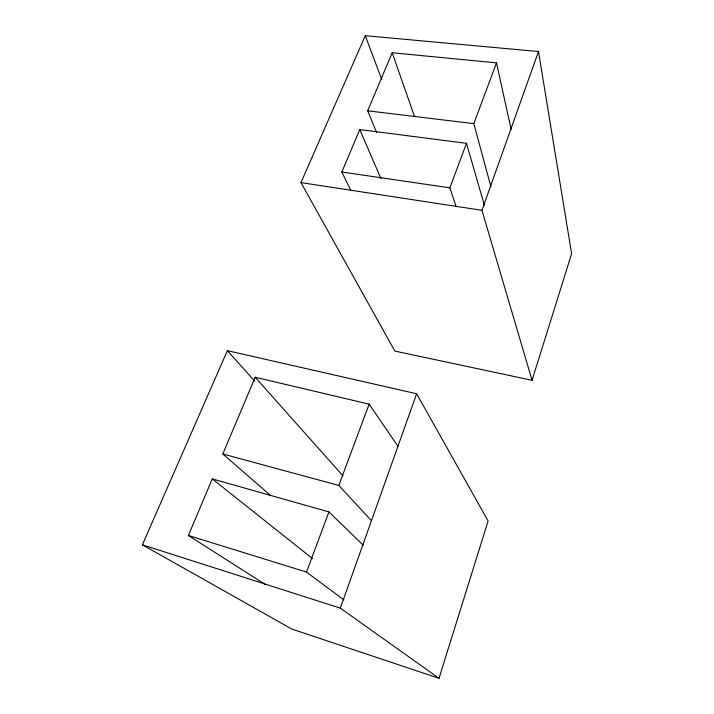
<?xml version="1.0" encoding="UTF-8"?>
<svg xmlns="http://www.w3.org/2000/svg" width="714" height="714" viewBox="0 0 714 714"><rect width="100%" height="100%" fill="white"/><g stroke="black" fill="none" stroke-linecap="round" stroke-linejoin="round"><path stroke-width="1.07" d="M439.003 678.3L488.117 521.024L416.646 393.762L227.382 350.663L142.381 544.818L291.776 629.034L439.003 678.3L340.319 608.132L142.381 544.818M532.064 380.303L571.619 253.675L538.49 51.524L365.282 35.7L300.969 182.605L394.842 351.074L532.064 380.303L481.959 210.309L538.49 51.524M340.319 608.132L416.646 393.762M343.925 599.93L306.493 572.066L328.94 511.911L212.272 478.907L188.38 535.482L265.385 584.552M371.307 520.542L338.82 485.44L369.147 404.151L255.193 377.251L222.804 453.97L270.74 495.659M456.219 206.846L449.874 187.827L466.483 143.309L359.758 129.591L341.845 172.012L350.619 190.022M490.929 186.863L473.828 123.638L496.498 62.877L392.2 52.756L367.683 110.813L376.564 132.411M367.683 110.813L473.828 123.638M341.845 172.012L449.874 187.827M300.969 182.605L481.959 210.309M222.804 453.97L338.82 485.44M188.38 535.482L306.493 572.066M212.272 478.907L312.643 558.687M328.94 511.911L363.185 545.166M227.382 350.663L254.818 381.205M255.193 377.251L343.041 475.979M369.147 404.151L397.948 446.268M359.758 129.591L380.955 178.536M365.282 35.7L381.758 79.54M392.2 52.756L414.548 116.668M466.483 143.309L484.351 205.213M496.498 62.877L511.135 129.314"/></g></svg>
